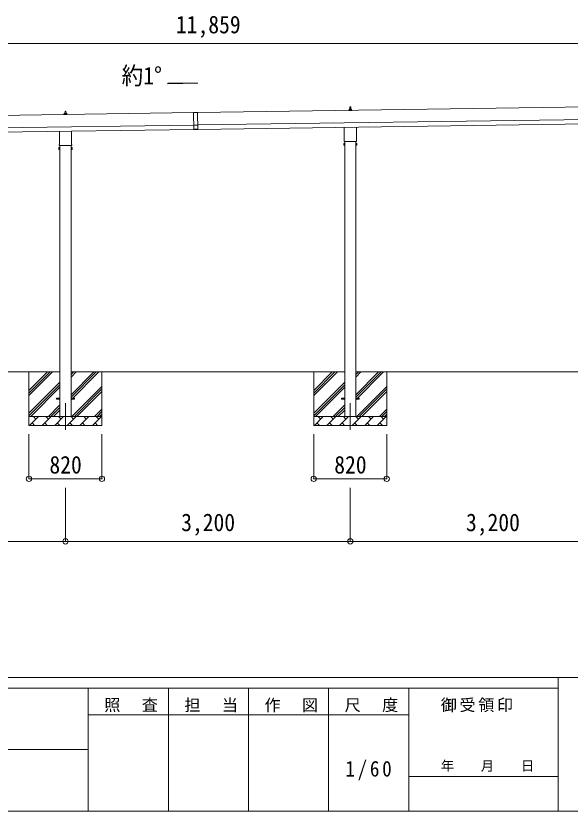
# Model space of a CAD drawing. Units: millimetres at full size, sheet at 1:60. Extents: x -16864 to 16864, y -11640 to 11640.
# Drawn here: x 4589 to 10816, y -11640 to -2713 of the extents above; entities that cross this region are included whole.
import ezdxf
from ezdxf.enums import TextEntityAlignment as Align

# ---------------------------------------------------------------- set-up
doc = ezdxf.new("R2010")
doc.units = ezdxf.units.MM
doc.header["$LTSCALE"] = 60
doc.header["$PDMODE"] = 32
doc.header["$PDSIZE"] = 60
doc.linetypes.add('CHAIN1', pattern=[8, 5, -1, 1, -1])
for name, color, linetype, lineweight in [('0-1_Defpoints', 7, 'CHAIN1', 9), ('0-2_TEXT1', 4, 'Continuous', 9), ('0-3_SHAPE', 7, 'Continuous', 9), ('0-7_PARTS2', 7, 'Continuous', 9), ('0-8_TABLE1', 6, 'Continuous', 9), ('F-0', 7, 'Continuous', 9)]:
    doc.layers.add(name, color=color, linetype=linetype, lineweight=lineweight)
doc.styles.add('ＭＳ ゴシック', font='')
doc.styles.get('ＭＳ ゴシック').set_extended_font_data('MS Gothic')

msp = doc.modelspace()

# ---------------------------------------------------------------- linework, layer by layer
at = {"layer": '0-1_Defpoints'}
for p, q in [((5145.59, -7060.72), (5145.59, -7409.72)), ((8345.59, -7060.72), (8345.59, -7409.72))]:
    msp.add_line(p, q, dxfattribs=at)
at = {"layer": '0-2_TEXT1'}
for p, q in [((6633.49, -3469.89), (6297.49, -3474.69)), ((12641.27, -3711.52), (6630.65, -3797.39)), ((8339.9, -3760.04), (8340.62, -3736.51)), ((8341.62, -3735.54), (8350.17, -3735.54)), ((8351.17, -3736.51), (8351.9, -3760.04)), ((6585.66, -3798.03), (850.19, -3879.96)), ((5127.65, -3821.25), (5127.65, -3813.54)), ((5164.15, -3821.25), (5127.65, -3821.25)), ((5128.03, -3812.75), (5163.76, -3812.75)), ((5128.41, -3812.56), (5135.13, -3810.94)), ((5135.51, -3810.75), (5156.28, -3810.75)), ((5135.9, -3809.96), (5135.9, -3805.75)), ((5136.9, -3805.75), (5154.9, -3805.75)), ((5139.9, -3805.75), (5140.62, -3782.23)), ((5141.62, -3781.25), (5150.17, -3781.25)), ((5151.17, -3782.23), (5151.9, -3805.75)), ((5155.9, -3809.96), (5155.9, -3805.75)), ((5163.38, -3812.56), (5156.66, -3810.94)), ((5164.15, -3821.25), (5164.15, -3813.54)), ((6585.64, -3797.03), (6630.64, -3796.39)), ((6585.64, -3797.03), (6588.39, -3989.51)), ((6630.65, -3797.39), (6585.66, -3798.03)), ((6630.64, -3796.39), (6633.39, -3988.87)), ((8327.65, -3775.54), (8327.65, -3767.82)), ((8364.15, -3775.54), (8327.65, -3775.54)), ((8328.03, -3767.04), (8363.76, -3767.04)), ((8328.41, -3766.85), (8335.13, -3765.22)), ((8335.51, -3765.04), (8356.28, -3765.04)), ((8335.9, -3764.25), (8335.9, -3760.04)), ((8336.9, -3760.04), (8354.9, -3760.04)), ((8355.9, -3764.25), (8355.9, -3760.04)), ((8363.38, -3766.85), (8356.66, -3765.22)), ((8364.15, -3775.54), (8364.15, -3767.82)), ((6632.65, -3937.37), (12643.27, -3851.51)), ((6633.37, -3987.37), (12643.99, -3901.5)), ((852.19, -4019.95), (6587.66, -3938.01)), ((852.91, -4069.94), (6588.37, -3988.01)), ((5077.29, -4155.24), (5077.29, -4009.6)), ((5213.89, -4007.64), (5213.89, -4155.24)), ((6632.67, -3938.37), (6587.67, -3939.01)), ((6633.32, -3983.87), (6588.32, -3984.51)), ((6633.39, -3988.87), (6588.39, -3989.51)), ((8277.29, -4109.52), (8277.29, -3963.88)), ((8413.89, -3961.93), (8413.89, -4109.52)), ((5071.59, -4193.51), (5072.35, -4192.19)), ((5071.59, -4193.51), (5071.59, -4210.51)), ((5075.59, -4164.01), (5075.59, -4158.51)), ((5213.53, -4167.51), (5077.65, -4167.51)), ((5083.09, -4167.51), (5083.09, -7210.72)), ((5208.09, -7210.72), (5208.09, -4167.51)), ((5215.59, -4158.51), (5215.59, -4164.01)), ((5219.59, -4193.51), (5218.83, -4192.19)), ((5219.59, -4193.51), (5219.59, -4210.51)), ((8271.59, -4147.8), (8272.35, -4146.48)), ((8271.59, -4147.8), (8271.59, -4164.8)), ((8271.59, -4164.8), (8272.35, -4166.11)), ((8278.59, -4151.39), (8272.35, -4151.39)), ((8278.59, -4161.2), (8272.35, -4161.2)), ((8278.59, -4166.11), (8272.35, -4166.11)), ((8275.59, -4118.3), (8275.59, -4112.8)), ((8413.53, -4121.8), (8277.65, -4121.8)), ((8281.09, -4165.5), (8278.59, -4165.5)), ((8283.09, -4121.8), (8283.09, -7210.72)), ((8408.09, -7210.72), (8408.09, -4121.8)), ((8410.09, -4165.5), (8412.59, -4165.5)), ((8412.59, -4151.39), (8418.83, -4151.39)), ((8412.59, -4161.2), (8418.83, -4161.2)), ((8412.59, -4166.11), (8418.83, -4166.11)), ((8415.59, -4112.8), (8415.59, -4118.3)), ((8419.59, -4147.8), (8418.83, -4146.48)), ((8419.59, -4164.8), (8418.83, -4166.11)), ((8419.59, -4147.8), (8419.59, -4164.8)), ((5071.59, -4210.51), (5072.35, -4211.82)), ((5078.59, -4197.1), (5072.35, -4197.1)), ((5078.59, -4206.92), (5072.35, -4206.92)), ((5078.59, -4211.82), (5072.35, -4211.82)), ((5081.09, -4211.21), (5078.59, -4211.21)), ((5210.09, -4211.21), (5212.59, -4211.21)), ((5212.59, -4197.1), (5218.83, -4197.1)), ((5212.59, -4206.92), (5218.83, -4206.92)), ((5212.59, -4211.82), (5218.83, -4211.82)), ((5219.59, -4210.51), (5218.83, -4211.82)), ((5045.59, -7006.22), (5083.09, -7006.22)), ((5045.59, -7015.22), (5045.59, -7006.22)), ((5045.59, -7006.22), (5083.09, -7006.22)), ((5045.59, -7015.22), (5045.59, -7006.22)), ((5045.59, -7015.22), (5083.09, -7015.22)), ((5045.59, -7015.22), (5083.09, -7015.22)), ((5208.09, -7006.22), (5245.59, -7006.22)), ((5208.09, -7006.22), (5245.59, -7006.22)), ((5208.09, -7015.22), (5245.59, -7015.22)), ((5208.09, -7015.22), (5245.59, -7015.22)), ((5245.59, -7015.22), (5245.59, -7006.22)), ((5245.59, -7015.22), (5245.59, -7006.22)), ((8245.59, -7006.22), (8283.09, -7006.22)), ((8245.59, -7015.22), (8245.59, -7006.22)), ((8245.59, -7006.22), (8283.09, -7006.22)), ((8245.59, -7015.22), (8245.59, -7006.22)), ((8245.59, -7015.22), (8283.09, -7015.22)), ((8245.59, -7015.22), (8283.09, -7015.22)), ((8408.09, -7006.22), (8445.59, -7006.22)), ((8408.09, -7006.22), (8445.59, -7006.22)), ((8408.09, -7015.22), (8445.59, -7015.22)), ((8408.09, -7015.22), (8445.59, -7015.22)), ((8445.59, -7015.22), (8445.59, -7006.22)), ((8445.59, -7015.22), (8445.59, -7006.22))]:
    msp.add_line(p, q, dxfattribs=at)
for points in [[(5078.59, -4211.82), (5078.59, -4192.19), (5072.35, -4192.19)], [(5078.59, -4211.21), (5078.59, -4192.81), (5081.09, -4192.81)], [(5212.59, -4211.21), (5212.59, -4192.81), (5210.09, -4192.81)], [(5212.59, -4211.82), (5212.59, -4192.19), (5218.83, -4192.19)], [(8278.59, -4166.11), (8278.59, -4146.48), (8272.35, -4146.48)], [(8278.59, -4165.5), (8278.59, -4147.1), (8281.09, -4147.1)], [(8412.59, -4165.5), (8412.59, -4147.1), (8410.09, -4147.1)], [(8412.59, -4166.11), (8412.59, -4146.48), (8418.83, -4146.48)]]:
    msp.add_lwpolyline(points, dxfattribs=at)
for points in [[(5081.09, -4212.51), (5081.09, -4191.51), (5083.09, -4191.51), (5083.09, -4212.51)], [(5210.09, -4212.51), (5210.09, -4191.51), (5208.09, -4191.51), (5208.09, -4212.51)], [(8281.09, -4166.8), (8281.09, -4145.8), (8283.09, -4145.8), (8283.09, -4166.8)], [(8410.09, -4166.8), (8410.09, -4145.8), (8408.09, -4145.8), (8408.09, -4166.8)]]:
    msp.add_lwpolyline(points, close=True, dxfattribs=at)
for centre, radius, start, end in [((8341.62, -3736.54), 1, 90, 178.60509), ((8350.17, -3736.54), 1, 1.39491, 90), ((5128.65, -3813.54), 1, 103.62699, 180), ((5134.9, -3809.96), 1, 283.62699, 0), ((5139.98, -3806.38), 4.13, 90, 171.17633), ((5136.9, -3806.75), 1, 90, 180), ((5141.62, -3782.25), 1, 90, 178.60509), ((5149.23, -3805.75), 4.83, 133.60282, 180), ((5142.56, -3805.75), 4.83, 0, 46.39718), ((5150.17, -3782.25), 1, 1.39491, 90), ((5151.81, -3806.38), 4.13, 8.82367, 90), ((5154.9, -3806.75), 1, 0, 90), ((5156.9, -3809.96), 1, 180, 256.37301), ((5163.15, -3813.54), 1, 0, 76.37301), ((8328.65, -3767.82), 1, 103.62699, 180), ((8334.9, -3764.25), 1, 283.62699, 0), ((8339.98, -3760.67), 4.13, 90, 171.17633), ((8336.9, -3761.04), 1, 90, 180), ((8349.23, -3760.04), 4.83, 133.60282, 180), ((8342.56, -3760.04), 4.83, 0, 46.39718), ((8351.81, -3760.67), 4.13, 8.82367, 90), ((8354.9, -3761.04), 1, 0, 90), ((8356.9, -3764.25), 1, 180, 256.37301), ((8363.15, -3767.82), 1, 0, 76.37301), ((5075.93, -4194.65), 4.34, 145.61575, 214.38425), ((5079.59, -4158.51), 4, 125.09963, 180), ((5079.59, -4164.01), 4, 180, 194.47751), ((5079.59, -4164.01), 4, 194.47751, 241.04498), ((5211.59, -4164.01), 4, 298.95502, 345.52249), ((5211.59, -4158.51), 4, 0, 54.90037), ((5211.59, -4164.01), 4, 345.52249, 0), ((5215.24, -4194.65), 4.34, 325.61575, 34.38425), ((8275.93, -4148.93), 4.34, 145.61575, 214.38425), ((8287.83, -4156.3), 16.24, 162.41205, 197.58795), ((8275.93, -4163.66), 4.34, 145.61575, 214.38425), ((8279.59, -4112.8), 4, 125.09963, 180), ((8279.59, -4118.3), 4, 180, 194.47751), ((8279.59, -4118.3), 4, 194.47751, 241.04498), ((8411.59, -4118.3), 4, 298.95502, 345.52249), ((8411.59, -4112.8), 4, 0, 54.90037), ((8411.59, -4118.3), 4, 345.52249, 0), ((8415.24, -4148.93), 4.34, 325.61575, 34.38425), ((8403.35, -4156.3), 16.24, 342.41205, 17.58795), ((8415.24, -4163.66), 4.34, 325.61575, 34.38425), ((5087.83, -4202.01), 16.24, 162.41205, 197.58795), ((5075.93, -4209.37), 4.34, 145.61575, 214.38425), ((5203.35, -4202.01), 16.24, 342.41205, 17.58795), ((5215.24, -4209.37), 4.34, 325.61575, 34.38425)]:
    msp.add_arc(centre, radius, start, end, dxfattribs=at)
at = {"layer": '0-3_SHAPE'}
for p, q in [((5083.09, -6710.72), (2008.09, -6710.72)), ((4735.59, -6710.72), (4735.59, -7310.72)), ((4735.59, -6919.21), (4944.07, -6710.72)), ((4735.59, -6947.49), (4972.36, -6710.72)), ((4735.59, -6975.77), (5000.64, -6710.72)), ((8283.09, -6710.72), (5208.09, -6710.72)), ((5208.09, -6739.55), (5236.91, -6710.72)), ((5208.09, -6767.83), (5265.2, -6710.72)), ((5208.09, -7022.39), (5519.76, -6710.72)), ((5208.09, -6965.82), (5463.19, -6710.72)), ((5208.09, -6994.11), (5491.47, -6710.72)), ((5555.59, -6710.72), (5555.59, -7310.72)), ((7935.59, -6710.72), (7935.59, -7310.72)), ((7935.59, -6919.21), (8144.07, -6710.72)), ((7935.59, -6947.49), (8172.36, -6710.72)), ((7935.59, -6975.77), (8200.64, -6710.72)), ((11483.09, -6710.72), (8408.09, -6710.72)), ((8408.09, -6739.55), (8436.91, -6710.72)), ((8408.09, -6767.83), (8465.2, -6710.72)), ((8408.09, -7022.39), (8719.76, -6710.72)), ((8408.09, -6965.82), (8663.19, -6710.72)), ((8408.09, -6994.11), (8691.47, -6710.72)), ((8755.59, -6710.72), (8755.59, -7310.72)), ((4735.59, -7173.76), (5083.09, -6826.26)), ((4735.59, -7202.05), (5083.09, -6854.55)), ((5217.75, -7210.72), (5555.59, -6872.88)), ((7935.59, -7173.76), (8283.09, -6826.26)), ((7935.59, -7202.05), (8283.09, -6854.55)), ((8417.75, -7210.72), (8755.59, -6872.88)), ((4755.2, -7210.72), (5083.09, -6882.83)), ((5246.03, -7210.72), (5555.59, -6901.16)), ((5274.31, -7210.72), (5555.59, -6929.45)), ((7955.2, -7210.72), (8283.09, -6882.83)), ((8446.03, -7210.72), (8755.59, -6901.16)), ((8474.31, -7210.72), (8755.59, -6929.45)), ((4953.19, -7210.72), (5083.09, -7080.82)), ((4981.47, -7210.72), (5083.09, -7109.11)), ((5009.76, -7210.72), (5083.09, -7137.39)), ((5472.3, -7210.72), (5555.59, -7127.44)), ((8153.19, -7210.72), (8283.09, -7080.82)), ((8181.47, -7210.72), (8283.09, -7109.11)), ((8209.76, -7210.72), (8283.09, -7137.39)), ((8672.3, -7210.72), (8755.59, -7127.44)), ((4735.59, -7210.72), (5555.59, -7210.72)), ((4742.04, -7310.72), (4842.04, -7210.72)), ((4813.48, -7239.28), (4784.93, -7210.72)), ((4883.46, -7310.72), (4983.46, -7210.72)), ((4954.9, -7239.28), (4926.35, -7210.72)), ((5024.88, -7310.72), (5124.88, -7210.72)), ((5096.32, -7239.28), (5067.77, -7210.72)), ((5166.3, -7310.72), (5266.3, -7210.72)), ((5237.75, -7239.28), (5209.19, -7210.72)), ((5307.72, -7310.72), (5407.72, -7210.72)), ((5379.17, -7239.28), (5350.61, -7210.72)), ((5449.14, -7310.72), (5549.14, -7210.72)), ((5520.59, -7239.28), (5492.04, -7210.72)), ((5500.59, -7210.72), (5555.59, -7155.72)), ((5528.87, -7210.72), (5555.59, -7184.01)), ((7935.59, -7210.72), (8755.59, -7210.72)), ((7942.04, -7310.72), (8042.04, -7210.72)), ((8013.48, -7239.28), (7984.93, -7210.72)), ((8083.46, -7310.72), (8183.46, -7210.72)), ((8154.9, -7239.28), (8126.35, -7210.72)), ((8224.88, -7310.72), (8324.88, -7210.72)), ((8296.32, -7239.28), (8267.77, -7210.72)), ((8366.3, -7310.72), (8466.3, -7210.72)), ((8437.75, -7239.28), (8409.19, -7210.72)), ((8507.72, -7310.72), (8607.72, -7210.72)), ((8579.17, -7239.28), (8550.61, -7210.72)), ((8649.14, -7310.72), (8749.14, -7210.72)), ((8720.59, -7239.28), (8692.04, -7210.72)), ((8700.59, -7210.72), (8755.59, -7155.72)), ((8728.87, -7210.72), (8755.59, -7184.01)), ((5555.59, -7310.72), (4735.59, -7310.72)), ((4770.59, -7282.17), (4799.14, -7310.72)), ((4912.01, -7282.17), (4940.56, -7310.72)), ((5053.43, -7282.17), (5081.98, -7310.72)), ((5194.85, -7282.17), (5223.41, -7310.72)), ((5336.27, -7282.17), (5364.83, -7310.72)), ((5477.7, -7282.17), (5506.25, -7310.72)), ((8755.59, -7310.72), (7935.59, -7310.72)), ((7970.59, -7282.17), (7999.14, -7310.72)), ((8112.01, -7282.17), (8140.56, -7310.72)), ((8253.43, -7282.17), (8281.98, -7310.72)), ((8394.85, -7282.17), (8423.41, -7310.72)), ((8536.27, -7282.17), (8564.83, -7310.72)), ((8677.7, -7282.17), (8706.25, -7310.72))]:
    msp.add_line(p, q, dxfattribs=at)
at = {"layer": '0-7_PARTS2', "color": 4}
for p, q in [((6297.49, -3474.69), (6297.49, -3469.89)), ((6297.49, -3469.89), (6633.49, -3469.89))]:
    msp.add_line(p, q, dxfattribs=at)
at = {"layer": '0-8_TABLE1'}
for p, q in [((12676.59, -3023.08), (817.59, -3023.08)), ((4735.59, -7909.72), (4735.59, -7409.72)), ((5555.59, -7909.72), (5555.59, -7409.72)), ((7935.59, -7909.72), (7935.59, -7409.72)), ((8755.59, -7909.72), (8755.59, -7409.72)), ((4735.59, -7909.72), (5555.59, -7909.72)), ((7935.59, -7909.72), (8755.59, -7909.72)), ((5145.59, -8611.72), (5145.59, -8011.72)), ((8345.59, -8611.72), (8345.59, -8011.72)), ((5145.59, -8611.72), (1945.59, -8611.72)), ((8345.59, -8611.72), (5145.59, -8611.72)), ((11545.59, -8611.72), (8345.59, -8611.72))]:
    msp.add_line(p, q, dxfattribs=at)
for p in [(4735.59, -7909.72), (5555.59, -7909.72), (7935.59, -7909.72), (8755.59, -7909.72), (5145.59, -8611.72), (8345.59, -8611.72)]:
    msp.add_point(p, dxfattribs=at)
at = {"layer": 'F-0', "color": 5, "lineweight": 5}
for p, q in [((-16864.12, -10140), (16015.88, -10140)), ((10682.37, -10140), (10682.37, -11640)), ((-16864.12, -10260), (10682.37, -10260)), ((5402.37, -10260), (5402.37, -11640)), ((6302.37, -10260), (6302.37, -11640)), ((7202.37, -10260), (7202.37, -11640)), ((8102.36, -10260), (8102.36, -11640)), ((9002.37, -10260), (9002.37, -11640)), ((5402.37, -10560), (9002.37, -10560)), ((-6897.63, -10950), (5402.37, -10950)), ((9002.37, -11250), (10682.37, -11250)), ((-16864.12, -11640), (16015.88, -11640))]:
    msp.add_line(p, q, dxfattribs=at)

# ---------------------------------------------------------------- texts
at = {"layer": '0-7_PARTS2', "style": 'ＭＳ ゴシック', "width": 0.9}
msp.add_text('約1°', height=197.9, dxfattribs=at).set_placement((5776.41, -3542.45), align=Align.BOTTOM_LEFT)
at = {"layer": '0-8_TABLE1', "color": 7, "style": 'ＭＳ ゴシック', "width": 0.9}
for s, p in [('11,859', (6387.09, -2968.08)), ('820', (4965.59, -7909.72)), ('820', (8165.59, -7909.72)), ('3,200', (6445.59, -8556.72)), ('3,200', (9645.59, -8556.72))]:
    msp.add_text(s, height=197.9, dxfattribs=at).set_placement(p, align=Align.BOTTOM_LEFT)
at = {"layer": 'F-0', "style": 'ＭＳ ゴシック'}
msp.add_text('年\u3000\u3000月\u3000\u3000日', height=110, dxfattribs=at).set_placement((9362.37, -11220), align=Align.BOTTOM_LEFT)
at = {"layer": 'F-0', "attachment_point": 7, "style": 'ＭＳ ゴシック'}
for s, insert, char_height in [('\\T1.17;照\u3000査', (5582.37, -10530), 132), ('\\T1.17;担\u3000当', (6482.37, -10530), 132), ('\\T1.17;作\u3000図', (7382.37, -10530), 132), ('\\T1.17;尺\u3000度', (8282.37, -10530), 132), ('\\T1.17;御受領印', (9362.37, -10530), 132), ('\\T1.28;\\W0.9;1/60', (8289.87, -11295), 176)]:
    msp.add_mtext(s, dxfattribs=dict(at, insert=insert, char_height=char_height))

doc.saveas('drawing.dxf')
